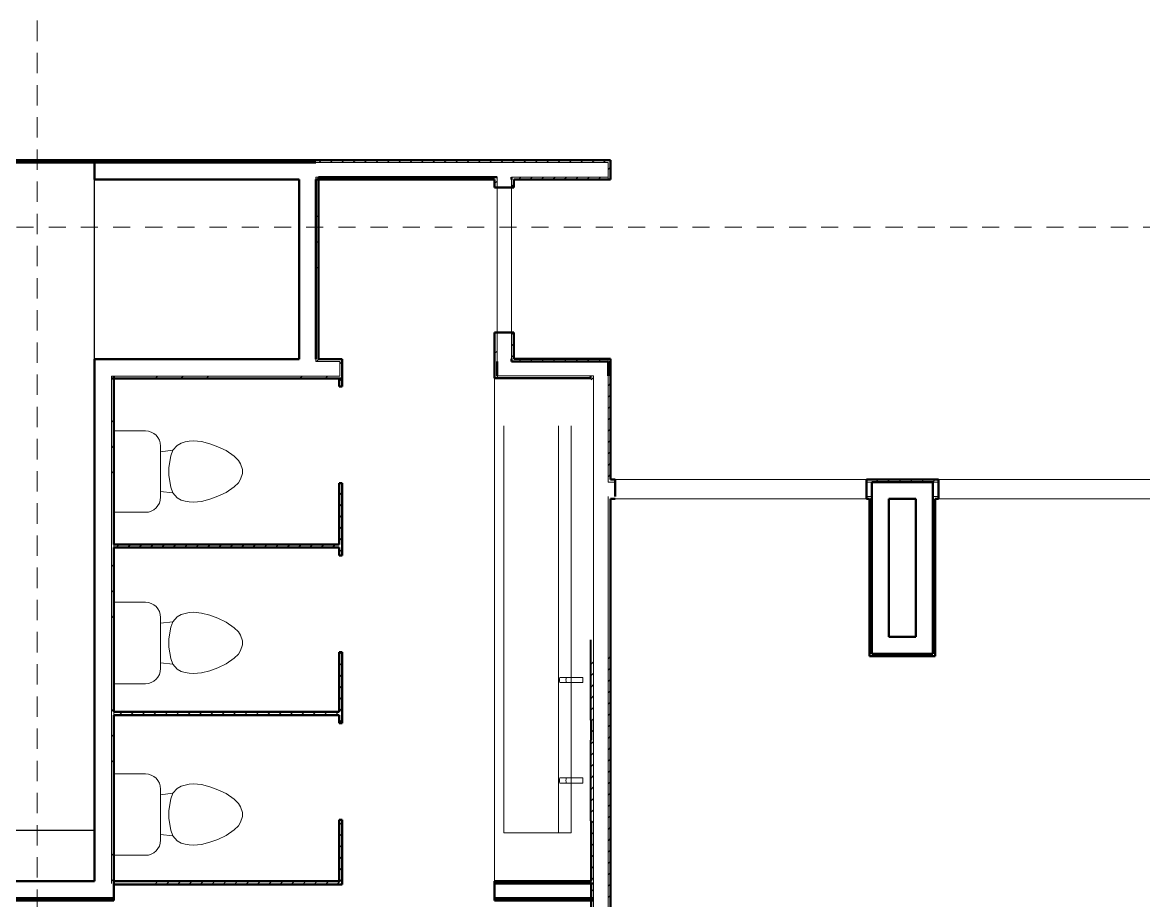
# Model space of a CAD drawing. Header units: inches. Extents: x -3 to 209, y -384 to 20.
# Drawn here: x 151.6 to 158.56, y -182.05 to -176.6 of the extents above; entities that cross this region are included whole.
import ezdxf

# ---------------------------------------------------------------- set-up
doc = ezdxf.new("R2010")
doc.units = ezdxf.units.IN
doc.header["$MEASUREMENT"] = 0
doc.linetypes.add('Grid Line', pattern=[0.022225, 0.0127, -0.003175, 0.003175, -0.003175])
doc.linetypes.add('Grid Line 1_2_', pattern=[0.022225, 0.0127, -0.003175, 0.003175, -0.003175])
for name, color, linetype, lineweight in [('A-GENM', 253, 'Continuous', 9), ('A-WALL-PATT', 253, 'Continuous', 50), ('P-SANR-FIXT', 253, 'Continuous', 9), ('Q-SPCQ', 253, 'Continuous', 9), ('S-GRID', 253, 'Continuous', 9)]:
    doc.layers.add(name, color=color, linetype=linetype, lineweight=lineweight)
doc.layers.add('A-WALL', color=253, linetype='Continuous')

msp = doc.modelspace()

# ---------------------------------------------------------------- linework, layer by layer
at = {"layer": 'A-GENM'}
for p, q in [((154.5312, -178.8074), (154.5312, -181.9336)), ((154.5882, -181.6336), (154.5882, -179.1036)), ((154.9274, -181.6336), (154.9274, -179.1036)), ((155.0074, -179.1036), (155.0074, -181.6336)), ((154.5882, -181.6336), (155.0074, -181.6336))]:
    msp.add_line(p, q, dxfattribs=at)
at = {"layer": 'A-WALL', "lineweight": 25}
for p, q in [((152.0458, -177.4675), (148.8498, -177.4675)), ((152.0458, -178.1675), (152.0458, -177.4675)), ((152.0458, -181.6175), (152.0458, -178.1675)), ((152.0458, -181.6175), (152.0458, -178.1675)), ((151.3458, -181.6175), (152.0458, -181.6175))]:
    msp.add_line(p, q, dxfattribs=at)
at = {"layer": 'A-WALL', "lineweight": 50}
for p, q in [((155.2511, -177.4525), (148.9538, -177.4525)), ((148.9538, -177.4675), (153.4209, -177.4675)), ((153.4209, -177.4675), (152.0448, -177.4675)), ((152.0448, -177.4675), (152.0448, -177.5725)), ((155.2511, -177.4675), (155.2511, -177.4525)), ((155.2511, -177.5725), (155.2511, -177.4675)), ((153.4359, -177.5575), (154.5461, -177.5575)), ((153.4359, -178.6887), (153.4359, -177.5575)), ((154.5461, -177.5575), (153.4359, -177.5575)), ((154.6361, -177.5725), (154.6361, -177.5575)), ((154.6361, -177.5575), (154.6361, -177.5725)), ((152.0448, -177.5725), (153.3159, -177.5725)), ((153.3159, -177.5725), (153.3159, -178.6887)), ((153.4209, -178.6887), (153.4209, -177.5725)), ((153.4209, -177.5725), (153.4209, -178.6887)), ((153.4209, -177.5725), (154.5311, -177.5725)), ((154.5311, -177.5725), (154.5311, -177.6225)), ((154.5311, -177.6225), (154.5461, -177.6225)), ((154.5461, -177.6225), (154.6361, -177.6225)), ((154.6361, -177.6225), (154.6511, -177.6225)), ((154.6511, -177.5725), (155.2361, -177.5725)), ((154.6511, -177.6225), (154.6511, -177.5725)), ((155.2361, -177.5725), (155.2511, -177.5725)), ((154.5311, -178.5225), (154.5311, -178.8075)), ((154.5461, -178.5225), (154.5311, -178.5225)), ((154.6361, -178.5225), (154.5461, -178.5225)), ((154.6511, -178.5225), (154.6361, -178.5225)), ((154.6511, -178.6875), (154.6511, -178.5225)), ((153.3159, -178.6887), (152.0448, -178.6887)), ((152.0448, -178.6887), (152.0448, -178.7937)), ((153.5698, -178.6887), (153.4359, -178.6887)), ((153.5848, -178.6887), (153.5698, -178.6887)), ((153.5848, -178.7937), (153.5848, -178.6887)), ((154.5461, -178.7025), (154.5461, -178.7925)), ((154.5461, -178.7925), (154.5461, -178.7025)), ((154.6361, -178.7025), (154.6361, -178.6875)), ((154.6361, -178.6875), (154.6361, -178.7025)), ((155.2361, -178.7025), (154.6361, -178.7025)), ((154.6361, -178.7025), (155.2361, -178.7025)), ((155.2361, -178.6875), (154.6511, -178.6875)), ((155.2511, -178.6875), (155.2361, -178.6875)), ((155.2361, -178.7925), (155.2361, -178.7025)), ((155.2361, -178.7025), (155.2361, -178.7925)), ((155.2511, -179.4378), (155.2511, -178.6875)), ((152.0448, -178.7937), (152.0448, -181.9335)), ((152.1498, -178.8087), (153.5848, -178.8087)), ((152.1648, -179.8403), (152.1648, -178.7937)), ((153.5648, -178.8087), (153.5648, -178.8587)), ((153.5848, -178.8087), (153.5648, -178.8087)), ((153.5848, -178.8087), (153.5848, -178.7937)), ((153.5848, -178.8587), (153.5848, -178.8087)), ((154.5311, -178.8075), (154.5461, -178.8075)), ((154.5461, -178.8075), (155.1311, -178.8075)), ((153.5648, -178.8587), (153.5848, -178.8587)), ((155.2811, -179.4378), (155.2511, -179.4378)), ((155.2811, -179.4528), (155.2811, -179.4378)), ((157.2889, -179.4378), (156.8411, -179.4378)), ((156.8411, -179.4378), (156.8411, -179.4528)), ((157.2889, -179.4528), (157.2889, -179.4378)), ((153.5649, -179.4588), (153.5649, -179.8404)), ((153.5849, -179.4588), (153.5649, -179.4588)), ((153.5849, -179.9104), (153.5849, -179.4588)), ((155.2811, -179.5428), (155.2811, -179.4528)), ((156.8411, -179.4528), (156.8411, -179.5428)), ((156.8758, -179.5428), (156.8758, -179.4528)), ((157.2539, -179.4528), (156.8758, -179.4528)), ((156.8758, -179.4528), (156.8758, -179.5578)), ((156.8758, -179.4528), (157.2539, -179.4528)), ((157.2539, -179.4528), (157.2539, -179.5428)), ((157.2539, -179.5578), (157.2539, -179.4528)), ((157.2889, -179.5428), (157.2889, -179.4528)), ((155.2511, -179.5578), (155.2811, -179.5578)), ((155.2512, -185.0536), (155.2512, -179.5578)), ((156.8411, -179.5428), (156.8411, -179.5578)), ((156.8411, -179.5578), (156.8608, -179.5578)), ((156.8608, -179.5578), (156.8608, -180.5352)), ((156.8758, -180.5202), (156.8758, -179.5428)), ((156.8758, -179.5578), (156.8758, -180.4152)), ((156.9808, -180.4152), (156.9808, -179.5578)), ((156.9808, -179.5578), (157.1489, -179.5578)), ((157.1489, -179.5578), (157.1489, -180.4152)), ((157.2539, -179.5428), (157.2539, -180.5202)), ((157.2539, -180.4152), (157.2539, -179.5578)), ((157.2689, -180.5202), (157.2689, -179.5578)), ((157.2689, -179.5578), (157.2889, -179.5578)), ((157.2889, -179.5578), (157.2889, -179.5428)), ((153.5649, -179.8404), (152.1649, -179.8404)), ((152.1648, -180.882), (152.1648, -179.8604)), ((152.1649, -179.8604), (153.5649, -179.8604)), ((153.5649, -179.8604), (153.5649, -179.9104)), ((153.5649, -179.9104), (153.5849, -179.9104)), ((156.8758, -180.4152), (156.8758, -180.5202)), ((157.1489, -180.4152), (156.9808, -180.4152)), ((157.2539, -180.5202), (157.2539, -180.4152)), ((153.5649, -180.5104), (153.5649, -180.882)), ((153.5849, -180.5104), (153.5649, -180.5104)), ((153.5849, -180.952), (153.5849, -180.5104)), ((156.8608, -180.5352), (156.8758, -180.5352)), ((156.8758, -180.5202), (157.0049, -180.5202)), ((157.2539, -180.5202), (156.8758, -180.5202)), ((156.8758, -180.5352), (157.2689, -180.5352)), ((157.1249, -180.5202), (157.2539, -180.5202)), ((157.2689, -180.5352), (157.2689, -180.5202)), ((152.1648, -182.0535), (152.1648, -180.9019)), ((153.5649, -180.882), (152.1649, -180.882)), ((152.1649, -180.902), (153.5649, -180.902)), ((153.5649, -180.902), (153.5649, -180.952)), ((153.5649, -180.952), (153.5849, -180.952)), ((155.1312, -180.9331), (155.1312, -181.0581)), ((153.5649, -181.552), (153.5649, -181.9336)), ((153.5849, -181.552), (153.5649, -181.552)), ((153.5849, -181.9536), (153.5849, -181.552)), ((155.1312, -181.5581), (155.1312, -181.9336)), ((152.0448, -181.9335), (145.7245, -181.9335)), ((153.5649, -181.9336), (152.1649, -181.9336)), ((155.1312, -181.9336), (154.5312, -181.9336)), ((154.5312, -181.9336), (154.5312, -181.9486)), ((155.1462, -181.9486), (154.5312, -181.9486)), ((154.5312, -181.9486), (154.5312, -182.0386)), ((154.5312, -181.9486), (155.1312, -181.9486)), ((155.1312, -181.9486), (155.1312, -182.4621)), ((152.1649, -181.9536), (153.5649, -181.9536)), ((153.5649, -181.9536), (153.5849, -181.9536)), ((152.1648, -182.0385), (145.6195, -182.0385)), ((145.6195, -182.0535), (152.1648, -182.0535)), ((145.7245, -182.0385), (152.1498, -182.0385)), ((152.1498, -182.0385), (152.1648, -182.0385)), ((154.5312, -182.0386), (155.1462, -182.0386)), ((155.1462, -182.0386), (154.5312, -182.0386)), ((154.5312, -182.0386), (154.5312, -182.0536)), ((154.5312, -182.0536), (155.1462, -182.0536))]:
    msp.add_line(p, q, dxfattribs=at)
at = {"layer": 'A-WALL', "lineweight": 18}
for p, q in [((155.2361, -177.4675), (153.4209, -177.4675)), ((153.4209, -177.4675), (155.2361, -177.4675)), ((155.2361, -177.5575), (155.2361, -177.4675)), ((153.4209, -177.5725), (153.4209, -177.5575)), ((153.4209, -177.5575), (153.4359, -177.5575)), ((153.4359, -177.5575), (153.4209, -177.5575)), ((153.4209, -177.5575), (153.4209, -177.5725)), ((153.4359, -177.5575), (153.4209, -177.5575)), ((153.4209, -177.5575), (153.4209, -177.5725)), ((154.5461, -177.5725), (154.5461, -177.5575)), ((154.6361, -177.5575), (155.2361, -177.5575)), ((155.2361, -177.5575), (154.6361, -177.5575)), ((155.2361, -177.5725), (155.2361, -177.5575)), ((154.5461, -177.5725), (154.5461, -177.6225)), ((154.5461, -177.6225), (154.5461, -177.5725)), ((154.6361, -177.6225), (154.6361, -177.5725)), ((154.6361, -177.5725), (154.6361, -177.6225)), ((154.5461, -178.5225), (154.5461, -178.7025)), ((154.5461, -178.7025), (154.5461, -178.5225)), ((154.6361, -178.6875), (154.6361, -178.5225)), ((154.6361, -178.5225), (154.6361, -178.6875)), ((153.4209, -178.6887), (153.4209, -178.7037)), ((153.5698, -178.7037), (153.4209, -178.7037)), ((153.4209, -178.7037), (153.5698, -178.7037)), ((153.5698, -178.7937), (153.5698, -178.7037)), ((155.2361, -178.7025), (155.2361, -178.6875)), ((152.1648, -178.7937), (152.1498, -178.7937)), ((152.1498, -178.7937), (152.1498, -178.8087)), ((153.3159, -178.7937), (152.1498, -178.7937)), ((152.1498, -178.7937), (152.1498, -178.8087)), ((152.1498, -181.9335), (152.1498, -178.8087)), ((152.1498, -178.8087), (152.1498, -181.9335)), ((152.1648, -178.7937), (153.3159, -178.7937)), ((153.3159, -178.7937), (153.5698, -178.7937)), ((153.5698, -178.7937), (153.3159, -178.7937)), ((154.5461, -178.7925), (155.1311, -178.7925)), ((155.1311, -178.7925), (154.5461, -178.7925)), ((155.1461, -178.7925), (155.1311, -178.7925)), ((155.1311, -178.8075), (155.1311, -178.7925)), ((155.1462, -181.9486), (155.1462, -178.7925)), ((155.1462, -178.7926), (155.1462, -181.9486)), ((155.2361, -179.4528), (155.2361, -178.7925)), ((155.2361, -178.7925), (155.2361, -179.4528)), ((155.2361, -179.4528), (155.2511, -179.4528)), ((155.2811, -179.4528), (155.2511, -179.4528)), ((155.2511, -179.4528), (155.2811, -179.4528)), ((156.8758, -179.4528), (156.8411, -179.4528)), ((156.8411, -179.4528), (156.8758, -179.4528)), ((157.2889, -179.4528), (157.2539, -179.4528)), ((157.2539, -179.4528), (157.2889, -179.4528)), ((155.2362, -185.0436), (155.2362, -179.5428)), ((155.2362, -179.5428), (155.2362, -185.0536)), ((156.8411, -179.5428), (156.8608, -179.5428)), ((156.8608, -179.5428), (156.8411, -179.5428)), ((156.8758, -179.5428), (156.8608, -179.5428)), ((157.2689, -179.5428), (157.2539, -179.5428)), ((157.2689, -179.5428), (157.2889, -179.5428)), ((157.2889, -179.5428), (157.2689, -179.5428)), ((152.1648, -179.8604), (152.1648, -179.8404)), ((152.1649, -179.8404), (152.1649, -179.8604)), ((157.0249, -180.5202), (157.0049, -180.5202)), ((157.1049, -180.5202), (157.0249, -180.5202)), ((157.1249, -180.5202), (157.1049, -180.5202)), ((152.1648, -180.902), (152.1648, -180.882)), ((152.1649, -180.882), (152.1649, -180.902)), ((152.1498, -181.9485), (152.1498, -181.9335)), ((152.1498, -181.9335), (152.1498, -181.9485)), ((155.1312, -181.9486), (155.1312, -181.9336)), ((155.1462, -184.9336), (155.1462, -181.9486)), ((155.1462, -182.0536), (155.1462, -182.0386)), ((155.1462, -182.0536), (155.1462, -184.9336))]:
    msp.add_line(p, q, dxfattribs=at)
at = {"layer": 'A-WALL', "lineweight": 9}
for p, q in [((154.5461, -178.5225), (154.5461, -177.6225)), ((154.6361, -177.6225), (154.6361, -178.5225)), ((155.2811, -179.4378), (156.8411, -179.4378)), ((157.2889, -179.4378), (158.8489, -179.4378)), ((156.8411, -179.5578), (155.2811, -179.5578)), ((158.8489, -179.5578), (157.2889, -179.5578))]:
    msp.add_line(p, q, dxfattribs=at)
at = {"layer": 'A-WALL-PATT', "linetype": 'Continuous', "lineweight": 9}
for p, q in [((151.6023, -177.4675), (151.6173, -177.4525)), ((151.673, -177.4675), (151.688, -177.4525)), ((151.7437, -177.4675), (151.7587, -177.4525)), ((151.8144, -177.4675), (151.8294, -177.4525)), ((151.8851, -177.4675), (151.9001, -177.4525)), ((151.9558, -177.4675), (151.9708, -177.4525)), ((152.0265, -177.4675), (152.0415, -177.4525)), ((152.0973, -177.4675), (152.1123, -177.4525)), ((152.168, -177.4675), (152.183, -177.4525)), ((152.2387, -177.4675), (152.2537, -177.4525)), ((152.3094, -177.4675), (152.3244, -177.4525)), ((152.3801, -177.4675), (152.3951, -177.4525)), ((152.4508, -177.4675), (152.4658, -177.4525)), ((152.5215, -177.4675), (152.5365, -177.4525)), ((152.5922, -177.4675), (152.6072, -177.4525)), ((152.6629, -177.4675), (152.6779, -177.4525)), ((152.7337, -177.4675), (152.7487, -177.4525)), ((152.8044, -177.4675), (152.8194, -177.4525)), ((152.8751, -177.4675), (152.8901, -177.4525)), ((152.9458, -177.4675), (152.9608, -177.4525)), ((153.0165, -177.4675), (153.0315, -177.4525)), ((153.0872, -177.4675), (153.1022, -177.4525)), ((153.1579, -177.4675), (153.1729, -177.4525)), ((153.2286, -177.4675), (153.2436, -177.4525)), ((153.2993, -177.4675), (153.3143, -177.4525)), ((153.37, -177.4675), (153.385, -177.4525)), ((153.4408, -177.4675), (153.4558, -177.4525)), ((153.5115, -177.4675), (153.5265, -177.4525)), ((153.5822, -177.4675), (153.5972, -177.4525)), ((153.6529, -177.4675), (153.6679, -177.4525)), ((153.7236, -177.4675), (153.7386, -177.4525)), ((153.7943, -177.4675), (153.8093, -177.4525)), ((153.865, -177.4675), (153.88, -177.4525)), ((153.9357, -177.4675), (153.9507, -177.4525)), ((154.0064, -177.4675), (154.0214, -177.4525)), ((154.0772, -177.4675), (154.0922, -177.4525)), ((154.1479, -177.4675), (154.1629, -177.4525)), ((154.2186, -177.4675), (154.2336, -177.4525)), ((154.2893, -177.4675), (154.3043, -177.4525)), ((154.36, -177.4675), (154.375, -177.4525)), ((154.4307, -177.4675), (154.4457, -177.4525)), ((154.5014, -177.4675), (154.5164, -177.4525)), ((154.5721, -177.4675), (154.5871, -177.4525)), ((154.6428, -177.4675), (154.6578, -177.4525)), ((154.7136, -177.4675), (154.7286, -177.4525)), ((154.7843, -177.4675), (154.7993, -177.4525)), ((154.855, -177.4675), (154.87, -177.4525)), ((154.9257, -177.4675), (154.9407, -177.4525)), ((154.9964, -177.4675), (155.0114, -177.4525)), ((155.0671, -177.4675), (155.0821, -177.4525)), ((155.1378, -177.4675), (155.1528, -177.4525)), ((155.2085, -177.4675), (155.2235, -177.4525)), ((153.6576, -177.5725), (153.6726, -177.5575)), ((153.8166, -177.5725), (153.8316, -177.5575)), ((153.9756, -177.5725), (153.9906, -177.5575)), ((154.6793, -177.5725), (154.6943, -177.5575)), ((154.75, -177.5725), (154.765, -177.5575)), ((154.8207, -177.5725), (154.8357, -177.5575)), ((154.8914, -177.5725), (154.9064, -177.5575)), ((154.9621, -177.5725), (154.9771, -177.5575)), ((155.0328, -177.5725), (155.0478, -177.5575)), ((155.1035, -177.5725), (155.1185, -177.5575)), ((155.1742, -177.5725), (155.1892, -177.5575)), ((155.2361, -177.5106), (155.2511, -177.4956)), ((154.5311, -177.597), (154.5461, -177.582)), ((154.6361, -177.6156), (154.6511, -177.6006)), ((155.2449, -177.5725), (155.2511, -177.5663)), ((153.4209, -177.8092), (153.4359, -177.7942)), ((153.4209, -177.9682), (153.4359, -177.9532)), ((153.4209, -178.1272), (153.4359, -178.1122)), ((154.6361, -178.5349), (154.6485, -178.5225)), ((154.6361, -178.6056), (154.6511, -178.5906)), ((154.5311, -178.654), (154.5461, -178.639)), ((154.6361, -178.6763), (154.6511, -178.6613)), ((153.4244, -178.7037), (153.4394, -178.6887)), ((153.5698, -178.7173), (153.5848, -178.7023)), ((154.6806, -178.7025), (154.6956, -178.6875)), ((154.7513, -178.7025), (154.7663, -178.6875)), ((154.822, -178.7025), (154.837, -178.6875)), ((154.8927, -178.7025), (154.9077, -178.6875)), ((154.9634, -178.7025), (154.9784, -178.6875)), ((155.0342, -178.7025), (155.0492, -178.6875)), ((155.1049, -178.7025), (155.1199, -178.6875)), ((155.1756, -178.7025), (155.1906, -178.6875)), ((155.2361, -178.7127), (155.2511, -178.6977)), ((152.4214, -178.8087), (152.4364, -178.7937)), ((152.5804, -178.8087), (152.5954, -178.7937)), ((152.7394, -178.8087), (152.7544, -178.7937)), ((153.3194, -178.8087), (153.3344, -178.7937)), ((153.4784, -178.8087), (153.4934, -178.7937)), ((153.5648, -178.8284), (153.5845, -178.8087)), ((154.5366, -178.8075), (154.5461, -178.798)), ((154.5461, -178.798), (154.5516, -178.7925)), ((155.1166, -178.8075), (155.1311, -178.793)), ((155.1311, -178.8177), (155.1461, -178.8027)), ((155.2361, -178.7834), (155.2511, -178.7684)), ((155.2361, -178.8541), (155.2511, -178.8391)), ((155.2361, -178.9248), (155.2511, -178.9098)), ((155.2361, -178.9955), (155.2511, -178.9805)), ((152.1498, -179.0803), (152.1648, -179.0653)), ((152.1499, -179.0802), (152.1649, -179.0652)), ((155.2361, -179.0662), (155.2511, -179.0512)), ((155.2361, -179.1369), (155.2511, -179.1219)), ((152.1498, -179.2393), (152.1648, -179.2243)), ((152.1499, -179.2392), (152.1649, -179.2242)), ((155.2361, -179.2077), (155.2511, -179.1927)), ((155.2361, -179.2784), (155.2511, -179.2634)), ((155.2361, -179.3491), (155.2511, -179.3341)), ((152.1498, -179.3983), (152.1648, -179.3833)), ((152.1499, -179.3982), (152.1649, -179.3832)), ((155.2361, -179.4198), (155.2511, -179.4048)), ((156.8411, -179.4411), (156.8445, -179.4378)), ((156.9002, -179.4528), (156.9152, -179.4378)), ((156.9709, -179.4528), (156.9859, -179.4378)), ((157.0416, -179.4528), (157.0566, -179.4378)), ((157.1123, -179.4528), (157.1273, -179.4378)), ((157.183, -179.4528), (157.198, -179.4378)), ((157.2537, -179.4528), (157.2687, -179.4378)), ((153.5649, -179.4647), (153.5708, -179.4588)), ((155.2739, -179.4528), (155.2811, -179.4455)), ((153.5649, -179.5354), (153.5849, -179.5154)), ((156.8608, -179.5629), (156.8758, -179.5479)), ((157.2539, -179.594), (157.2689, -179.579)), ((153.5649, -179.6061), (153.5849, -179.5861)), ((156.8608, -179.6336), (156.8758, -179.6186)), ((157.2539, -179.6647), (157.2689, -179.6497)), ((153.5649, -179.6768), (153.5849, -179.6568)), ((156.8608, -179.7043), (156.8758, -179.6893)), ((157.2539, -179.7355), (157.2689, -179.7205)), ((153.5649, -179.7475), (153.5849, -179.7275)), ((156.8608, -179.775), (156.8758, -179.76)), ((152.1792, -179.8604), (152.1992, -179.8404)), ((152.25, -179.8604), (152.27, -179.8404)), ((152.3207, -179.8604), (152.3407, -179.8404)), ((152.3914, -179.8604), (152.4114, -179.8404)), ((152.4621, -179.8604), (152.4821, -179.8404)), ((152.5328, -179.8604), (152.5528, -179.8404)), ((152.6035, -179.8604), (152.6235, -179.8404)), ((152.6742, -179.8604), (152.6942, -179.8404)), ((152.7449, -179.8604), (152.7649, -179.8404)), ((152.8156, -179.8604), (152.8356, -179.8404)), ((152.8864, -179.8604), (152.9064, -179.8404)), ((152.9571, -179.8604), (152.9771, -179.8404)), ((153.0278, -179.8604), (153.0478, -179.8404)), ((153.0985, -179.8604), (153.1185, -179.8404)), ((153.1692, -179.8604), (153.1892, -179.8404)), ((153.2399, -179.8604), (153.2599, -179.8404)), ((153.3106, -179.8604), (153.3306, -179.8404)), ((153.3813, -179.8604), (153.4013, -179.8404)), ((153.452, -179.8604), (153.472, -179.8404)), ((153.5227, -179.8604), (153.5427, -179.8404)), ((153.5649, -179.8182), (153.5849, -179.7982)), ((156.8608, -179.8457), (156.8758, -179.8307)), ((157.2539, -179.8062), (157.2689, -179.7912)), ((153.5649, -179.889), (153.5849, -179.869)), ((156.8608, -179.9164), (156.8758, -179.9014)), ((157.2539, -179.8769), (157.2689, -179.8619)), ((152.1498, -179.9783), (152.1648, -179.9633)), ((152.1499, -179.9782), (152.1649, -179.9632)), ((156.8608, -179.9871), (156.8758, -179.9721)), ((157.2539, -179.9476), (157.2689, -179.9326)), ((156.8608, -180.0578), (156.8758, -180.0428)), ((157.2539, -180.0183), (157.2689, -180.0033)), ((152.1498, -180.1373), (152.1648, -180.1223)), ((152.1499, -180.1372), (152.1649, -180.1222)), ((156.8608, -180.1286), (156.8758, -180.1136)), ((157.2539, -180.089), (157.2689, -180.074)), ((156.8608, -180.1993), (156.8758, -180.1843)), ((157.2539, -180.1597), (157.2689, -180.1447)), ((156.8608, -180.27), (156.8758, -180.255)), ((157.2539, -180.2304), (157.2689, -180.2154)), ((152.1498, -180.2963), (152.1648, -180.2813)), ((152.1499, -180.2962), (152.1649, -180.2812)), ((156.8608, -180.3407), (156.8758, -180.3257)), ((157.2539, -180.3011), (157.2689, -180.2861)), ((156.8608, -180.4114), (156.8758, -180.3964)), ((157.2539, -180.3719), (157.2689, -180.3569)), ((156.8608, -180.4821), (156.8758, -180.4671)), ((157.2539, -180.4426), (157.2689, -180.4276)), ((153.5649, -180.5254), (153.5799, -180.5104)), ((155.2362, -180.5511), (155.2512, -180.5361)), ((156.8784, -180.5352), (156.8934, -180.5202)), ((156.9491, -180.5352), (156.9641, -180.5202)), ((157.0198, -180.5352), (157.0348, -180.5202)), ((157.0905, -180.5352), (157.1055, -180.5202)), ((157.1612, -180.5352), (157.1762, -180.5202)), ((157.2319, -180.5352), (157.2469, -180.5202)), ((157.2539, -180.5133), (157.2689, -180.4983)), ((153.5649, -180.5961), (153.5849, -180.5761)), ((155.1312, -180.5854), (155.1462, -180.5704)), ((155.2362, -180.6218), (155.2512, -180.6068)), ((153.5649, -180.6668), (153.5849, -180.6468)), ((155.1312, -180.6561), (155.1462, -180.6411)), ((155.2362, -180.6925), (155.2512, -180.6775)), ((153.5649, -180.7375), (153.5849, -180.7175)), ((155.1312, -180.7268), (155.1462, -180.7118)), ((155.2362, -180.7632), (155.2512, -180.7482)), ((153.5649, -180.8082), (153.5849, -180.7882)), ((155.1312, -180.7975), (155.1462, -180.7825)), ((155.2362, -180.8339), (155.2512, -180.8189)), ((152.1498, -180.8763), (152.1648, -180.8613)), ((152.1499, -180.8763), (152.1649, -180.8613)), ((152.1983, -180.902), (152.2183, -180.882)), ((152.269, -180.902), (152.289, -180.882)), ((152.3397, -180.902), (152.3597, -180.882)), ((152.4104, -180.902), (152.4304, -180.882)), ((152.4812, -180.902), (152.5012, -180.882)), ((152.5519, -180.902), (152.5719, -180.882)), ((152.6226, -180.902), (152.6426, -180.882)), ((152.6933, -180.902), (152.7133, -180.882)), ((152.764, -180.902), (152.784, -180.882)), ((152.8347, -180.902), (152.8547, -180.882)), ((152.9054, -180.902), (152.9254, -180.882)), ((152.9761, -180.902), (152.9961, -180.882)), ((153.0468, -180.902), (153.0668, -180.882)), ((153.1176, -180.902), (153.1376, -180.882)), ((153.1883, -180.902), (153.2083, -180.882)), ((153.259, -180.902), (153.279, -180.882)), ((153.3297, -180.902), (153.3497, -180.882)), ((153.4004, -180.902), (153.4204, -180.882)), ((153.4711, -180.902), (153.4911, -180.882)), ((153.5418, -180.902), (153.5618, -180.882)), ((153.5649, -180.8789), (153.5849, -180.8589)), ((155.1312, -180.8682), (155.1462, -180.8532)), ((155.2362, -180.9046), (155.2512, -180.8896)), ((153.5649, -180.9496), (153.5849, -180.9296)), ((155.1312, -180.9389), (155.1462, -180.9239)), ((155.2362, -180.9753), (155.2512, -180.9603)), ((152.1498, -181.0353), (152.1648, -181.0203)), ((152.1498, -181.0353), (152.1648, -181.0203)), ((152.1499, -181.0353), (152.1649, -181.0203)), ((155.1312, -181.0096), (155.1462, -180.9946)), ((155.2362, -181.0461), (155.2512, -181.0311)), ((155.1312, -181.0803), (155.1462, -181.0653)), ((155.2362, -181.1168), (155.2512, -181.1018)), ((152.1498, -181.1943), (152.1648, -181.1793)), ((152.1498, -181.1943), (152.1648, -181.1793)), ((152.1499, -181.1943), (152.1649, -181.1793)), ((155.1312, -181.1511), (155.1462, -181.1361)), ((155.2362, -181.1875), (155.2512, -181.1725)), ((155.1312, -181.2218), (155.1462, -181.2068)), ((155.2362, -181.2582), (155.2512, -181.2432)), ((155.1312, -181.2925), (155.1462, -181.2775)), ((155.2362, -181.3289), (155.2512, -181.3139)), ((155.1312, -181.3632), (155.1462, -181.3482)), ((155.2362, -181.3996), (155.2512, -181.3846)), ((155.1312, -181.4339), (155.1462, -181.4189)), ((155.2362, -181.4703), (155.2512, -181.4553)), ((155.1312, -181.5046), (155.1462, -181.4896)), ((155.2362, -181.541), (155.2512, -181.526)), ((153.5649, -181.586), (153.5849, -181.566)), ((155.1312, -181.5753), (155.1462, -181.5603)), ((155.2362, -181.6117), (155.2512, -181.5967)), ((153.5649, -181.6567), (153.5849, -181.6367)), ((155.1312, -181.646), (155.1462, -181.631)), ((155.2362, -181.6824), (155.2512, -181.6674)), ((153.5649, -181.7274), (153.5849, -181.7074)), ((155.1312, -181.7167), (155.1462, -181.7017)), ((155.2362, -181.7532), (155.2512, -181.7382)), ((152.1498, -181.7744), (152.1648, -181.7594)), ((152.1499, -181.7743), (152.1649, -181.7593)), ((153.5649, -181.7981), (153.5849, -181.7781)), ((155.1312, -181.7874), (155.1462, -181.7724)), ((155.2362, -181.8239), (155.2512, -181.8089)), ((153.5649, -181.8689), (153.5849, -181.8489)), ((155.1312, -181.8582), (155.1462, -181.8432)), ((155.2362, -181.8946), (155.2512, -181.8796)), ((152.1498, -181.9334), (152.1648, -181.9184)), ((152.4195, -181.9536), (152.4395, -181.9336)), ((152.4902, -181.9536), (152.5102, -181.9336)), ((152.5609, -181.9536), (152.5809, -181.9336)), ((152.6317, -181.9536), (152.6517, -181.9336)), ((152.7024, -181.9536), (152.7224, -181.9336)), ((152.7731, -181.9536), (152.7931, -181.9336)), ((152.8438, -181.9536), (152.8638, -181.9336)), ((152.9145, -181.9536), (152.9345, -181.9336)), ((152.9852, -181.9536), (153.0052, -181.9336)), ((153.0559, -181.9536), (153.0759, -181.9336)), ((153.1266, -181.9536), (153.1466, -181.9336)), ((153.1973, -181.9536), (153.2173, -181.9336)), ((153.268, -181.9536), (153.288, -181.9336)), ((153.3388, -181.9536), (153.3588, -181.9336)), ((153.4095, -181.9536), (153.4295, -181.9336)), ((153.4802, -181.9536), (153.5002, -181.9336)), ((153.5509, -181.9536), (153.5649, -181.9396)), ((153.5649, -181.9396), (153.5849, -181.9196)), ((154.6697, -181.9486), (154.6847, -181.9336)), ((154.8287, -181.9486), (154.8437, -181.9336)), ((154.9877, -181.9486), (155.0027, -181.9336)), ((155.1312, -181.9289), (155.1462, -181.9139)), ((155.1312, -181.9996), (155.1462, -181.9846)), ((155.2362, -181.9653), (155.2512, -181.9503)), ((151.6125, -182.0535), (151.6275, -182.0385)), ((151.6832, -182.0535), (151.6982, -182.0385)), ((151.7539, -182.0535), (151.7689, -182.0385)), ((151.8246, -182.0535), (151.8396, -182.0385)), ((151.8954, -182.0535), (151.9104, -182.0385)), ((151.9661, -182.0535), (151.9811, -182.0385)), ((152.0368, -182.0535), (152.0518, -182.0385)), ((152.1075, -182.0535), (152.1225, -182.0385)), ((154.5647, -182.0536), (154.5797, -182.0386)), ((154.7237, -182.0536), (154.7387, -182.0386)), ((154.8827, -182.0536), (154.8977, -182.0386)), ((155.2362, -182.036), (155.2512, -182.021))]:
    msp.add_line(p, q, dxfattribs=at)
at = {"layer": 'P-SANR-FIXT'}
for p, q in [((152.1649, -179.1342), (152.3611, -179.1342)), ((152.1649, -179.641), (152.1649, -179.1342)), ((152.4558, -179.2289), (152.4558, -179.5464)), ((152.558, -179.225), (152.5326, -179.2553)), ((152.5834, -179.2106), (152.558, -179.225)), ((152.6088, -179.2038), (152.5834, -179.2106)), ((152.6343, -179.1993), (152.6088, -179.2038)), ((152.6596, -179.1971), (152.6343, -179.1993)), ((152.7102, -179.2015), (152.6596, -179.1971)), ((152.7612, -179.2152), (152.7102, -179.2015)), ((152.812, -179.2337), (152.7612, -179.2152)), ((152.4558, -179.2641), (152.5326, -179.2553)), ((152.5199, -179.2902), (152.5072, -179.3622)), ((152.5326, -179.2553), (152.5199, -179.2902)), ((152.8628, -179.2574), (152.812, -179.2337)), ((152.9136, -179.2926), (152.8628, -179.2574)), ((152.939, -179.318), (152.9136, -179.2926)), ((152.5072, -179.3622), (152.5072, -179.413)), ((152.9517, -179.34), (152.939, -179.318)), ((152.9644, -179.3749), (152.9517, -179.34)), ((152.5072, -179.413), (152.5199, -179.485)), ((152.939, -179.4572), (152.9517, -179.4352)), ((152.9517, -179.4352), (152.9644, -179.4003)), ((152.9644, -179.4003), (152.9644, -179.3749)), ((152.4558, -179.5111), (152.5326, -179.5199)), ((152.5199, -179.485), (152.5326, -179.5199)), ((152.8628, -179.5178), (152.9136, -179.4826)), ((152.9136, -179.4826), (152.939, -179.4572)), ((152.5326, -179.5199), (152.558, -179.5502)), ((152.558, -179.5502), (152.5834, -179.5646)), ((152.5834, -179.5646), (152.6088, -179.5714)), ((152.6088, -179.5714), (152.6343, -179.5759)), ((152.6343, -179.5759), (152.6596, -179.5781)), ((152.6596, -179.5781), (152.7102, -179.5737)), ((152.7102, -179.5737), (152.7612, -179.56)), ((152.7612, -179.56), (152.812, -179.5415)), ((152.812, -179.5415), (152.8628, -179.5178)), ((152.3611, -179.641), (152.1649, -179.641)), ((152.1649, -180.1996), (152.3611, -180.1996)), ((152.1649, -180.7064), (152.1649, -180.1996)), ((152.5834, -180.276), (152.558, -180.2904)), ((152.6088, -180.2692), (152.5834, -180.276)), ((152.6343, -180.2647), (152.6088, -180.2692)), ((152.6596, -180.2625), (152.6343, -180.2647)), ((152.7102, -180.2669), (152.6596, -180.2625)), ((152.7612, -180.2806), (152.7102, -180.2669)), ((152.4558, -180.2943), (152.4558, -180.6118)), ((152.4558, -180.3295), (152.5326, -180.3207)), ((152.5326, -180.3207), (152.5199, -180.3556)), ((152.558, -180.2904), (152.5326, -180.3207)), ((152.812, -180.2991), (152.7612, -180.2806)), ((152.8628, -180.3228), (152.812, -180.2991)), ((152.9136, -180.358), (152.8628, -180.3228)), ((152.5199, -180.3556), (152.5072, -180.4276)), ((152.939, -180.3834), (152.9136, -180.358)), ((152.9517, -180.4054), (152.939, -180.3834)), ((152.9644, -180.4403), (152.9517, -180.4054)), ((152.5072, -180.4276), (152.5072, -180.4784)), ((152.5072, -180.4784), (152.5199, -180.5504)), ((152.9517, -180.5006), (152.9644, -180.4657)), ((152.9644, -180.4657), (152.9644, -180.4403)), ((152.5199, -180.5504), (152.5326, -180.5853)), ((152.8628, -180.5832), (152.9136, -180.548)), ((152.9136, -180.548), (152.939, -180.5226)), ((152.939, -180.5226), (152.9517, -180.5006)), ((152.4558, -180.5765), (152.5326, -180.5853)), ((152.5326, -180.5853), (152.558, -180.6156)), ((152.558, -180.6156), (152.5834, -180.63)), ((152.7102, -180.6391), (152.7612, -180.6254)), ((152.7612, -180.6254), (152.812, -180.6069)), ((152.812, -180.6069), (152.8628, -180.5832)), ((152.5834, -180.63), (152.6088, -180.6368)), ((152.6088, -180.6368), (152.6343, -180.6413)), ((152.6343, -180.6413), (152.6596, -180.6435)), ((152.6596, -180.6435), (152.7102, -180.6391)), ((155.0783, -180.6672), (154.9367, -180.6672)), ((152.3611, -180.7064), (152.1649, -180.7064)), ((154.9367, -180.699), (155.0783, -180.699)), ((152.1649, -181.2664), (152.3611, -181.2664)), ((152.1649, -181.7731), (152.1649, -181.2664)), ((155.0783, -181.2922), (154.9367, -181.2922)), ((152.4558, -181.361), (152.4558, -181.6785)), ((152.4558, -181.3963), (152.5326, -181.3874)), ((152.5326, -181.3874), (152.5199, -181.4223)), ((152.558, -181.3572), (152.5326, -181.3874)), ((152.5834, -181.3428), (152.558, -181.3572)), ((152.6088, -181.336), (152.5834, -181.3428)), ((152.6343, -181.3315), (152.6088, -181.336)), ((152.6596, -181.3293), (152.6343, -181.3315)), ((152.7102, -181.3337), (152.6596, -181.3293)), ((152.7612, -181.3473), (152.7102, -181.3337)), ((152.812, -181.3658), (152.7612, -181.3473)), ((152.8628, -181.3895), (152.812, -181.3658)), ((152.9136, -181.4248), (152.8628, -181.3895)), ((154.9367, -181.324), (155.0783, -181.324)), ((152.5199, -181.4223), (152.5072, -181.4944)), ((152.939, -181.4502), (152.9136, -181.4248)), ((152.9517, -181.4722), (152.939, -181.4502)), ((152.5072, -181.4944), (152.5072, -181.5452)), ((152.9644, -181.5071), (152.9517, -181.4722)), ((152.9644, -181.5325), (152.9644, -181.5071)), ((152.5072, -181.5452), (152.5199, -181.6172)), ((152.9136, -181.6147), (152.939, -181.5893)), ((152.939, -181.5893), (152.9517, -181.5673)), ((152.9517, -181.5673), (152.9644, -181.5325)), ((152.4558, -181.6432), (152.5326, -181.6521)), ((152.5199, -181.6172), (152.5326, -181.6521)), ((152.5326, -181.6521), (152.558, -181.6823)), ((152.812, -181.6737), (152.8628, -181.65)), ((152.8628, -181.65), (152.9136, -181.6147)), ((152.558, -181.6823), (152.5834, -181.6967)), ((152.5834, -181.6967), (152.6088, -181.7035)), ((152.6088, -181.7035), (152.6343, -181.708)), ((152.6343, -181.708), (152.6596, -181.7103)), ((152.6596, -181.7103), (152.7102, -181.7058)), ((152.7102, -181.7058), (152.7612, -181.6922)), ((152.7612, -181.6922), (152.812, -181.6737)), ((152.3611, -181.7731), (152.1649, -181.7731))]:
    msp.add_line(p, q, dxfattribs=at)
for centre, radius, start, end in [((152.3611, -179.2289), 0.0946, 0, 90), ((152.3611, -179.5464), 0.0946, 270, 0), ((152.3611, -180.2943), 0.0946, 0, 90), ((152.3611, -180.6118), 0.0946, 270, 0), ((154.9813, -180.6831), 0.0474, 160.41314, 199.58686), ((155.0515, -180.6831), 0.0769, 168.07859, 191.92141), ((155.0077, -180.6831), 0.0723, 347.32173, 12.67827), ((152.3611, -181.361), 0.0946, 0, 90), ((154.9813, -181.3081), 0.0474, 160.41314, 199.58686), ((155.0515, -181.3081), 0.0769, 168.07859, 191.92141), ((155.0077, -181.3081), 0.0723, 347.32173, 12.67827), ((152.3611, -181.6785), 0.0946, 270, 0)]:
    msp.add_arc(centre, radius, start, end, dxfattribs=at)
at = {"layer": 'Q-SPCQ'}
for p, q in [((155.1249, -180.9331), (155.1249, -180.4331)), ((155.1312, -180.4331), (155.1312, -180.9331)), ((155.1249, -180.9331), (155.1312, -180.9331)), ((155.1249, -181.5581), (155.1249, -181.0581)), ((155.1312, -181.0581), (155.1249, -181.0581)), ((155.1312, -181.0581), (155.1312, -181.5581)), ((155.1249, -181.5581), (155.1312, -181.5581))]:
    msp.add_line(p, q, dxfattribs=at)
at = {"layer": 'S-GRID', "linetype": 'Grid Line'}
for p, q in [((151.6882, -161.0117), (151.6882, -208.1605)), ((151.6899, -162.7848), (151.6899, -205.1783)), ((122.7606, -177.8675), (192.0715, -177.8675)), ((123.5666, -177.8675), (190.8779, -177.8675))]:
    msp.add_line(p, q, dxfattribs=at)
at = {"layer": 'S-GRID', "linetype": 'Grid Line 1_2_'}
for p, q in [((151.6899, -161.0117), (151.6899, -208.1605)), ((151.6899, -161.0117), (151.6899, -208.1605)), ((122.7606, -177.8675), (192.0715, -177.8675)), ((122.7606, -177.8675), (192.0715, -177.8675))]:
    msp.add_line(p, q, dxfattribs=at)

doc.saveas('drawing.dxf')
